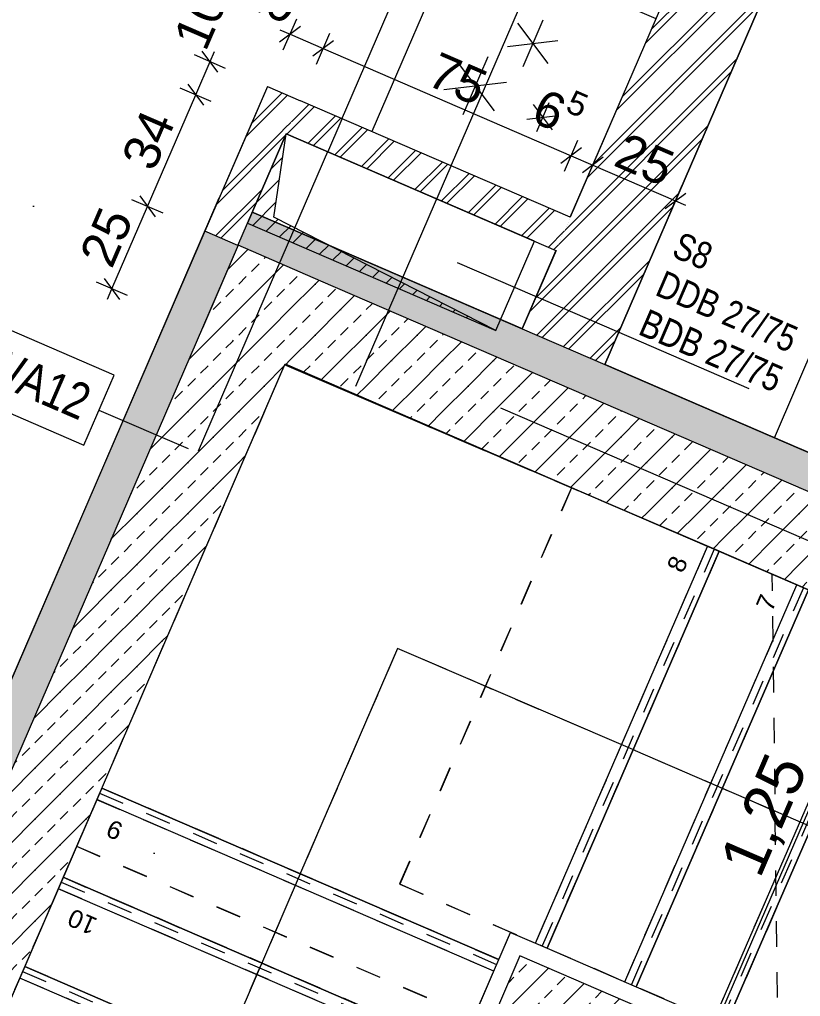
# Model space of a CAD drawing. Header units: millimetres. Extents: x 12535370 to 12575737, y 356204400 to 356234587.
# Drawn here: x 12547246 to 12549413, y 356220369 to 356223080 of the extents above; entities that cross this region are included whole.
import ezdxf
from ezdxf.enums import TextEntityAlignment as Align

# ---------------------------------------------------------------- set-up
doc = ezdxf.new("R2010")
doc.units = ezdxf.units.MM
doc.header["$MEASUREMENT"] = 0
doc.set_wipeout_variables(frame=1)
for name, pattern in [('Dashed', [211.666667, 105.833333, -105.833333]), ('Dashed Small', [141.111111, 70.555556, -70.555556]), ('Dot & Dashed', [6702.78, 3527.78, -1763.89, 0, -1411.11]), ('Wipeout_Contour', [1000, 0, -1000])]:
    doc.linetypes.add(name, pattern=pattern)
for name, color, linetype in [('New_015 Innenwände', 7, 'Continuous'), ('New_055 Treppen _ Lift', 7, 'Continuous'), ('New_065 Möbel Einrichtung', 7, 'Continuous'), ('New_080 Raumdefinitionen', 7, 'Continuous'), ('New_255 Plangrafiken', 7, 'Continuous'), ('New_290 Raster _ Achsen', 7, 'Continuous'), ('New_Archicad Door Markers', 7, 'Continuous'), ('New_Archicad Doors', 7, 'Continuous'), ('New_GRUNDSTÜCKSGRENZE', 7, 'Continuous')]:
    doc.layers.add(name, color=color, linetype=linetype)
for name, color, linetype, lineweight in [('New_015 Innenwände_Pen_No__1', 7, 'Continuous', 13), ('New_055 Treppen _ Lift_Pen_No__1', 7, 'Continuous', 13), ('New_055 Treppen _ Lift_Pen_No__91', 255, 'Continuous', 13), ('New_060 Möbel Einbau_Pen_No__1', 7, 'Continuous', 13), ('New_065 Möbel Einrichtung_Pen_No__1', 7, 'Continuous', 13), ('New_160 Beschriftungen Ausführung_Pen_No__1', 7, 'Continuous', 13), ('New_255 Plangrafiken_Pen_No__1', 7, 'Continuous', 13), ('New_255 Plangrafiken_Pen_No__21', 1, 'Continuous', 13), ('New_255 Plangrafiken_Pen_No__39', 8, 'Continuous', 13), ('New_290 Raster _ Achsen_Pen_No__108', 7, 'Continuous', 13), ('New_Archicad Door Markers_Pen_No__1', 7, 'Continuous', 13), ('New_Archicad Doors_Pen_No__1', 7, 'Continuous', 13), ('New_GRUNDSTÜCKSGRENZE_Pen_No__1', 7, 'Continuous', 13)]:
    doc.layers.add(name, color=color, linetype=linetype, lineweight=lineweight)
doc.styles.add('GENERATED_STYLE_1', font='arial.ttf')
doc.styles.add('GENERATED_STYLE_2', font='arial.ttf', dxfattribs={"width": 0.8})
doc.dimstyles.new('GENERATED_STYLE__1', dxfattribs={"dimtxt": 125, "dimasz": 47.5, "dimexe": 0.18, "dimexo": 2, "dimgap": 0, "dimtad": 1, "dimlfac": 0.001, "dimzin": 0, "dimdsep": 46, "dimtxsty": 'GENERATED_STYLE_1', "dimblk": 'ARROWHEAD_2', "dimblk1": 'ARROWHEAD_2', "dimblk2": 'ARROWHEAD_2', "dimcen": 0.09, "dimclrd": 7, "dimclre": 7, "dimclrt": 7, "dimadec": 0, "dimazin": 0, "dimtfac": 1, "dimtdec": 4, "dimtmove": 0, "dimatfit": 3, "dimfxl": 1, "dimtolj": 1, "dimtzin": 0, "dimarcsym": 0})
doc.dimstyles.new('GENERATED_STYLE__2', dxfattribs={"dimtxt": 100, "dimasz": 47.5, "dimexe": 0.18, "dimexo": 2, "dimgap": 0, "dimtad": 1, "dimlfac": 0.001, "dimzin": 0, "dimdsep": 46, "dimtxsty": 'GENERATED_STYLE_1', "dimblk": 'ARROWHEAD_2', "dimblk1": 'ARROWHEAD_2', "dimblk2": 'ARROWHEAD_2', "dimcen": 0.09, "dimclrd": 7, "dimclre": 7, "dimclrt": 7, "dimadec": 0, "dimazin": 0, "dimtfac": 1, "dimtdec": 4, "dimtmove": 0, "dimatfit": 3, "dimfxl": 1, "dimtolj": 1, "dimtzin": 0, "dimarcsym": 0})
pattern_1 = [(246.636458, (12240439.157, 356160438.356), (-47.701051, 20.606061), [30, -60]), (246.636458, (12240445.16, 356160386.74), (-47.701051, 20.606061), [30, -60]), (306.636458, (12240427.26, 356160410.815), (41.695898, 31.007291), [30, -60]), (306.636458, (12240474.96, 356160390.21), (41.695898, 31.007291), [30, -60]), (6.636458, (12240439.157, 356160438.356), (-6.005153, 51.613352), [30, -60]), (6.636458, (12240486.86, 356160417.75), (-6.005153, 51.613352), [30, -60])]
pattern_2 = [(45, (12240439.16, 356160438.36), (-70.710678, 70.710678), [30, -20]), (45, (12240403.8, 356160473.71), (-70.710678, 70.710678), [100, 0])]
pattern_3 = [(45, (12240439.16, 356160438.356), (-53.033009, 53.033009), []), (45, (12240428.55, 356160448.96), (-53.033009, 53.033009), [])]

# ---------------------------------------------------------------- blocks, each defined once
blk = doc.blocks.new('Stair_1', base_point=(12240439.2, 356160438.4))
at = {"layer": 'New_055 Treppen _ Lift_Pen_No__1', "color": 7, "linetype": 'Continuous', "lineweight": 13}
for p, q in [((12547981.4, 356222121.9), (12547475, 356220949.7)), ((12547981.4, 356222121.9), (12547475, 356220949.7)), ((12548777.8, 356221780.1), (12547981.4, 356222121.9)), ((12549185.2, 356221605.2), (12547981.4, 356222121.9)), ((12549155.2, 356221618.1), (12548777.8, 356221780.1)), ((12548677.6, 356220517.3), (12549155.2, 356221618.1)), ((12548677.6, 356220517.3), (12549155.2, 356221618.1)), ((12548677.6, 356220517.3), (12549155.2, 356221618.1)), ((12549187.4, 356221604.3), (12548709.7, 356220503.5)), ((12548709.7, 356220503.5), (12549187.4, 356221604.3)), ((12549185.2, 356221605.2), (12549155.2, 356221618.1)), ((12549187.4, 356221604.3), (12549185.2, 356221605.2)), ((12549187.4, 356221604.3), (12549185.2, 356221605.2)), ((12550873.1, 356220872.8), (12549187.4, 356221604.3)), ((12549434.8, 356221497), (12549187.4, 356221604.3)), ((12548925, 356220410), (12549402.7, 356221510.9)), ((12549434.8, 356221497), (12548957.1, 356220396.1)), ((12548957.1, 356220396.1), (12549434.8, 356221497)), ((12549172.4, 356220302.7), (12549650, 356221403.5)), ((12549682.1, 356221389.6), (12549204.5, 356220288.8)), ((12549204.5, 356220288.8), (12549682.1, 356221389.6)), ((12548294.8, 356221334.5), (12548025.8, 356220711.8)), ((12548947.5, 356221054.3), (12548294.8, 356221334.5)), ((12548948.6, 356221053.9), (12548947.5, 356221054.3)), ((12550432.8, 356220409.9), (12548948.6, 356221053.9)), ((12547475, 356220949.7), (12547474.1, 356220947.5)), ((12547475, 356220949.7), (12547474.1, 356220947.5)), ((12547474.1, 356220947.5), (12546725.5, 356219214.7)), ((12547474.1, 356220947.5), (12547367.1, 356220699.9)), ((12547474.1, 356220947.5), (12548575.7, 356220471.6)), ((12548575.7, 356220471.6), (12547474.1, 356220947.5)), ((12548561.8, 356220439.5), (12547460.2, 356220915.4)), ((12548561.8, 356220439.5), (12547460.2, 356220915.4)), ((12548561.8, 356220439.5), (12547460.2, 356220915.4)), ((12548024.9, 356220709.6), (12547276.3, 356218976.7)), ((12548025.8, 356220711.8), (12548024.9, 356220709.6)), ((12547367.1, 356220699.9), (12547260.2, 356220452.4)), ((12547367.1, 356220699.9), (12548468.7, 356220224.1)), ((12548468.7, 356220224.1), (12547367.1, 356220699.9)), ((12548454.9, 356220192), (12547353.2, 356220667.8)), ((12548576.6, 356220473.8), (12548608.2, 356220547)), ((12548576.6, 356220473.8), (12548608.2, 356220547)), ((12548608.2, 356220547), (12548709.7, 356220503.5)), ((12548608.2, 356220547), (12548709.7, 356220503.5)), ((12548709.7, 356220503.5), (12550395.5, 356219772)), ((12548709.7, 356220503.5), (12548957.1, 356220396.1)), ((12547827.1, 356218738.8), (12548575.7, 356220471.6)), ((12548468.7, 356220224.1), (12548575.7, 356220471.6)), ((12548575.7, 356220471.6), (12548576.6, 356220473.8)), ((12548575.7, 356220471.6), (12548576.6, 356220473.8)), ((12547260.2, 356220452.4), (12547153.3, 356220204.8)), ((12547260.2, 356220452.4), (12548361.8, 356219976.5)), ((12548361.8, 356219976.5), (12547260.2, 356220452.4)), ((12548347.9, 356219944.4), (12547246.3, 356220420.3)), ((12548957.1, 356220396.1), (12549204.5, 356220288.8))]:
    blk.add_line(p, q, dxfattribs=at)
at = {"layer": 'New_055 Treppen _ Lift_Pen_No__1', "color": 7, "linetype": 'Dashed Small', "lineweight": 13}
for p, q in [((12548777.8, 356221780.1), (12548300.9, 356220680.9)), ((12549173.6, 356221610.2), (12548696, 356220509.4)), ((12549421, 356221502.9), (12548943.3, 356220402.1)), ((12549668.4, 356221395.6), (12549190.7, 356220294.8)), ((12547468.1, 356220933.7), (12548569.7, 356220457.9)), ((12548505.9, 356220310), (12547404.2, 356220785.9)), ((12547361.2, 356220686.2), (12548462.8, 356220210.3)), ((12548300.9, 356220680.9), (12548709.7, 356220503.5)), ((12547254.2, 356220438.6), (12548355.9, 356219962.8))]:
    blk.add_line(p, q, dxfattribs=at)
at = {"layer": 'New_055 Treppen _ Lift_Pen_No__1', "color": 7, "lineweight": 13, "char_height": 50, "attachment_point": 4, "style": 'GENERATED_STYLE_1'}
for s, insert, rotation in [('\\A1;{\\pql;\\fArial|b0|i0|c0|p0;\\W1.000000;8}', (12549063.5, 356221551), 66.5439), ('\\A1;{\\pql;\\fArial|b0|i0|c0|p0;\\W1.000000;7}', (12549310.5, 356221443.9), 66.5439), ('\\A1;{\\pql;\\fArial|b0|i0|c0|p0;\\W1.000000;9}', (12547527.5, 356220823.7), 156.6372), ('\\A1;{\\pql;\\fArial|b0|i0|c0|p0;\\W1.000000;10}', (12547455.6, 356220561), 156.6372)]:
    blk.add_mtext(s, dxfattribs=dict(at, insert=insert, rotation=rotation))
blk = doc.blocks.new('Stair_2', base_point=(12240439.2, 356160438.4))
at = {"layer": 'New_055 Treppen _ Lift_Pen_No__1', "color": 7, "linetype": 'Dashed Small', "lineweight": 13}
for p, q in [((12547981.4, 356222121.9), (12547475, 356220949.7)), ((12547981.4, 356222121.9), (12547475, 356220949.7)), ((12548777.2, 356221780.4), (12547981.4, 356222121.9)), ((12549185.2, 356221605.2), (12547981.4, 356222121.9)), ((12548777.2, 356221780.4), (12548300.2, 356220681.2)), ((12549155.2, 356221618.1), (12548777.2, 356221780.4)), ((12548677.6, 356220517.3), (12549155.2, 356221618.1)), ((12548677.6, 356220517.3), (12549155.2, 356221618.1)), ((12548677.6, 356220517.3), (12549155.2, 356221618.1)), ((12549185.2, 356221605.2), (12549155.2, 356221618.1)), ((12549187.4, 356221604.3), (12549185.2, 356221605.2)), ((12549187.4, 356221604.3), (12549185.2, 356221605.2)), ((12549334.2, 356221540.6), (12549187.4, 356221604.3)), ((12549334.2, 356221540.6), (12549187.4, 356221604.3)), ((12549351.3, 356220225.1), (12549334.2, 356221540.6)), ((12548925, 356220410), (12549336.6, 356221358.5)), ((12548294.8, 356221334.5), (12548025.8, 356220711.8)), ((12548947.5, 356221054.3), (12548294.8, 356221334.5)), ((12548948.6, 356221053.9), (12548947.5, 356221054.3)), ((12549342.7, 356220882.8), (12548948.6, 356221053.9)), ((12547475, 356220949.7), (12547474.1, 356220947.5)), ((12547475, 356220949.7), (12547474.1, 356220947.5)), ((12547474.1, 356220947.5), (12546725.5, 356219214.7)), ((12547474.1, 356220947.5), (12547367.1, 356220699.9)), ((12548561.8, 356220439.5), (12547460.2, 356220915.4)), ((12548561.8, 356220439.5), (12547460.2, 356220915.4)), ((12548561.8, 356220439.5), (12547460.2, 356220915.4)), ((12548505.6, 356220309.4), (12547404, 356220785.2)), ((12548024.9, 356220709.6), (12547276.3, 356218976.7)), ((12548025.8, 356220711.8), (12548024.9, 356220709.6)), ((12547367.1, 356220699.9), (12547260.2, 356220452.4)), ((12548300.2, 356220681.2), (12548709.7, 356220503.5)), ((12549172.4, 356220302.7), (12549345.1, 356220700.8)), ((12548454.9, 356220192), (12547353.2, 356220667.8)), ((12548576.6, 356220473.8), (12548608.2, 356220547)), ((12548576.6, 356220473.8), (12548608.2, 356220547)), ((12548608.2, 356220547), (12548709.7, 356220503.5)), ((12548608.2, 356220547), (12548709.7, 356220503.5)), ((12548709.7, 356220503.5), (12549351.3, 356220225.1)), ((12548709.7, 356220503.5), (12548957.1, 356220396.1)), ((12547827.1, 356218738.8), (12548575.7, 356220471.6)), ((12548468.7, 356220224.1), (12548575.7, 356220471.6)), ((12548575.7, 356220471.6), (12548576.6, 356220473.8)), ((12548575.7, 356220471.6), (12548576.6, 356220473.8)), ((12547260.2, 356220452.4), (12547153.3, 356220204.8)), ((12548347.9, 356219944.4), (12547246.3, 356220420.3)), ((12548957.1, 356220396.1), (12549204.5, 356220288.8))]:
    blk.add_line(p, q, dxfattribs=at)
at = {"layer": 'New_055 Treppen _ Lift_Pen_No__91', "color": 255, "linetype": 'Dashed Small', "lineweight": 13}
for p, q in [((12549187.4, 356221604.3), (12548709.7, 356220503.5)), ((12548709.7, 356220503.5), (12549187.4, 356221604.3)), ((12549337.7, 356221273.2), (12548957.1, 356220396.1)), ((12548957.1, 356220396.1), (12549337.7, 356221273.2)), ((12547474.1, 356220947.5), (12548575.7, 356220471.6)), ((12548575.7, 356220471.6), (12547474.1, 356220947.5)), ((12547367.1, 356220699.9), (12548468.7, 356220224.1)), ((12548468.7, 356220224.1), (12547367.1, 356220699.9)), ((12549346.2, 356220615.4), (12549204.5, 356220288.8)), ((12549204.5, 356220288.8), (12549346.2, 356220615.4)), ((12547260.2, 356220452.4), (12548361.8, 356219976.5)), ((12548361.8, 356219976.5), (12547260.2, 356220452.4))]:
    blk.add_line(p, q, dxfattribs=at)
blk = doc.blocks.new('Wall_7', base_point=(12552434.9, 356220201.4))
at = {"layer": 'New_015 Innenwände', "linetype": 'Continuous', "lineweight": 0, "true_color": 0x000000}
h = blk.add_hatch(dxfattribs=at)
h.set_pattern_fill('DÄMMSTOFF__POLYSTYROL_EPS', color=18, style=0, pattern_type=2)
h.set_pattern_definition(pattern_1)
h.paths.add_polyline_path([(12547760.4, 356222493), (12547852.2, 356222453.4), (12547800.1, 356222584.8)])
h = blk.add_hatch(dxfattribs=at)
h.set_pattern_fill('DÄMMSTOFF__POLYSTYROL_EPS', color=18, style=0, pattern_type=2)
h.set_pattern_definition(pattern_1)
h.paths.add_polyline_path([(12547891.9, 356222545.2), (12547800.1, 356222584.8), (12547852.2, 356222453.4)])
h = blk.add_hatch(dxfattribs=at)
h.set_pattern_fill('DÄMMSTOFF__POLYSTYROL_EPS', color=18, style=0, pattern_type=2)
h.set_pattern_definition(pattern_1)
h.paths.add_polyline_path([(12547852.2, 356222453.4), (12552763.6, 356220331.8), (12552803.2, 356220423.6), (12547891.9, 356222545.2)])
h = blk.add_hatch(dxfattribs=at)
h.set_pattern_fill('BETON_BEWEHRT_SN46', color=18, style=0, pattern_type=2)
h.set_pattern_definition(pattern_2)
h.paths.add_polyline_path([(12547852.2, 356222453.4), (12547753.1, 356222223.9), (12547982.6, 356222124.7)])
h = blk.add_hatch(dxfattribs=at)
h.set_pattern_fill('BETON_BEWEHRT_SN46', color=18, style=0, pattern_type=2)
h.set_pattern_definition(pattern_2)
h.paths.add_polyline_path([(12548081.7, 356222354.2), (12547852.2, 356222453.4), (12547982.6, 356222124.7)])
h = blk.add_hatch(dxfattribs=at)
h.set_pattern_fill('BETON_BEWEHRT_SN46', color=18, style=0, pattern_type=2)
h.set_pattern_definition(pattern_2)
h.paths.add_polyline_path([(12547982.6, 356222124.7), (12552434.9, 356220201.4), (12552534.1, 356220430.9), (12548081.7, 356222354.2)])
at = {"layer": 'New_015 Innenwände_Pen_No__1', "color": 7, "linetype": 'Continuous', "lineweight": 13}
for p, q in [((12547852.2, 356222453.4), (12547753.1, 356222223.9)), ((12548081.7, 356222354.2), (12547852.2, 356222453.4)), ((12552534.1, 356220430.9), (12548081.7, 356222354.2))]:
    blk.add_line(p, q, dxfattribs=at)
at = {"layer": 'New_015 Innenwände_Pen_No__1', "color": 7, "linetype": 'Continuous', "lineweight": 13, "flags": 128}
for points in [[(12547800.1, 356222584.8), (12547760.4, 356222493)], [(12552895, 356220383.9), (12547800.1, 356222584.8)], [(12547982.6, 356222124.7), (12552434.9, 356220201.4)]]:
    blk.add_lwpolyline(points, dxfattribs=at)
blk = doc.blocks.new('Wall_8', base_point=(12547982.6, 356222124.7))
at = {"layer": 'New_015 Innenwände', "linetype": 'Continuous', "lineweight": 0, "true_color": 0x000000}
h = blk.add_hatch(dxfattribs=at)
h.set_pattern_fill('DÄMMSTOFF__POLYSTYROL_EPS', color=18, style=0, pattern_type=2)
h.set_pattern_definition([(336.63678, (12240439.157, 356160438.356), (20.605793, 47.701166), [30, -60]), (336.63678, (12240490.77, 356160444.36), (20.605793, 47.701166), [30, -60]), (36.63678, (12240466.697, 356160426.46), (-31.007525, 41.695724), [30, -60]), (36.63678, (12240487.303, 356160474.16), (-31.007525, 41.695724), [30, -60]), (96.63678, (12240439.157, 356160438.356), (51.613319, 6.005443), [30, -60]), (96.63678, (12240459.76, 356160486.057), (51.613319, 6.005443), [30, -60])])
h.paths.add_polyline_path([(12547760.4, 356222493), (12545797.5, 356217948.9), (12545889.3, 356217909.2), (12547852.2, 356222453.4)])
h = blk.add_hatch(dxfattribs=at)
h.set_pattern_fill('BETON_BEWEHRT_SN46', color=18, style=0, pattern_type=2)
h.set_pattern_definition(pattern_2)
h.paths.add_polyline_path([(12546217.9, 356218039.6), (12547982.6, 356222124.7), (12547753.1, 356222223.9), (12545988.4, 356218138.7)])
at = {"layer": 'New_015 Innenwände_Pen_No__1', "color": 7, "linetype": 'Continuous', "lineweight": 13}
for p, q in [((12547852.2, 356222453.4), (12547753.1, 356222223.9)), ((12547753.1, 356222223.9), (12545988.4, 356218138.7))]:
    blk.add_line(p, q, dxfattribs=at)
at = {"layer": 'New_015 Innenwände_Pen_No__1', "color": 7, "linetype": 'Continuous', "lineweight": 13, "flags": 128}
for points in [[(12547760.4, 356222493), (12545757.8, 356217857.1)], [(12546217.9, 356218039.6), (12547982.6, 356222124.7)]]:
    blk.add_lwpolyline(points, dxfattribs=at)
blk = doc.blocks.new('T Marker 10[14]', base_point=(12551125.8, 356219241.9))
at = {"layer": 'New_Archicad Door Markers_Pen_No__1', "color": 7, "linetype": 'Continuous', "lineweight": 13}
blk.add_line((12551462.9, 356220022.2), (12551125.8, 356219241.9), dxfattribs=at)
at = {"layer": 'New_Archicad Door Markers_Pen_No__1', "color": 7, "lineweight": 13, "style": 'GENERATED_STYLE_1'}
for tag, p in [('AC_WIDO_A_SIZE', (12551269, 356219645.6)), ('AC_WIDO_B_SIZE', (12551407.2, 356219443.5))]:
    blk.add_attdef(tag, text='', height=100, rotation=66.6365, dxfattribs=at).set_placement(p, align=Align.BOTTOM_LEFT)
blk = doc.blocks.new('Zargentür_1_Fl 10[3]', base_point=(12240439.2, 356160438.4))
at = {"layer": 'New_Archicad Doors_Pen_No__1', "color": 7, "linetype": 'Continuous', "lineweight": 13}
for p, q in [((12551624.7, 356219211.6), (12551997.4, 356220074.5)), ((12550695.5, 356219607.5), (12550689.6, 356219593.7)), ((12550689.6, 356219593.7), (12550735.5, 356219573.9)), ((12550759.8, 356219579.7), (12550695.5, 356219607.5)), ((12550735.5, 356219573.9), (12550676, 356219436.2)), ((12550761.8, 356219584.3), (12550745.9, 356219547.6)), ((12550745.9, 356219547.6), (12550759.8, 356219579.7)), ((12551624.7, 356219211.6), (12550761.8, 356219584.3)), ((12550712.7, 356219420.3), (12550764.3, 356219539.7)), ((12550764.3, 356219539.7), (12550745.9, 356219547.6)), ((12550745.9, 356219547.6), (12551608.8, 356219174.8)), ((12550630.1, 356219456), (12550624.1, 356219442.3)), ((12550624.1, 356219442.3), (12550688.4, 356219414.5)), ((12550676, 356219436.2), (12550630.1, 356219456)), ((12550688.4, 356219414.5), (12550694.3, 356219428.3)), ((12550694.3, 356219428.3), (12550712.7, 356219420.3)), ((12551608.8, 356219174.8), (12551624.7, 356219211.6)), ((12551622.7, 356219207), (12551608.8, 356219174.8)), ((12551687, 356219179.2), (12551622.7, 356219207)), ((12551590.5, 356219182.8), (12551538.9, 356219063.4)), ((12551575.6, 356219047.6), (12551635.1, 356219185.3)), ((12551608.8, 356219174.8), (12551590.5, 356219182.8)), ((12551635.1, 356219185.3), (12551681, 356219165.4)), ((12551681, 356219165.4), (12551687, 356219179.2)), ((12551538.9, 356219063.4), (12551557.3, 356219055.5)), ((12551557.3, 356219055.5), (12551551.3, 356219041.7)), ((12551551.3, 356219041.7), (12551615.6, 356219014)), ((12551621.5, 356219027.7), (12551575.6, 356219047.6)), ((12551615.6, 356219014), (12551621.5, 356219027.7))]:
    blk.add_line(p, q, dxfattribs=at)
at = {"layer": 'New_Archicad Doors_Pen_No__1', "color": 7, "linetype": 'Dashed', "lineweight": 13}
blk.add_line((12550676, 356219436.2), (12551575.6, 356219047.6), dxfattribs=at)
at = {"layer": 'New_Archicad Doors_Pen_No__1', "color": 7, "linetype": 'Continuous', "lineweight": 13}
blk.add_arc((12551624.7, 356219211.6), 940, 66.6365, 156.6365, dxfattribs=at)
at = {"layer": 'New_Archicad Door Markers', "color": 7, "lineweight": 13}
blk.add_blockref('T Marker 10[14]', (12551125.8, 356219241.9), dxfattribs=at).add_auto_attribs({'AC_WIDO_A_SIZE': '90', 'AC_WIDO_B_SIZE': '2,20'})
blk = doc.blocks.new('Wall_14', base_point=(12551879.7, 356218916.2))
at = {"layer": 'New_015 Innenwände', "linetype": 'Continuous', "lineweight": 0, "true_color": 0x000000}
h = blk.add_hatch(dxfattribs=at)
h.set_pattern_fill('BETON_BEWEHRT_SN46', color=18, style=0, pattern_type=2)
h.set_pattern_definition(pattern_2)
h.paths.add_polyline_path([(12548574.9, 356220343.8), (12548712.6, 356220284.3), (12548634.4, 356220481.5)])
h = blk.add_hatch(dxfattribs=at)
h.set_pattern_fill('BETON_BEWEHRT_SN46', color=18, style=0, pattern_type=2)
h.set_pattern_definition(pattern_2)
h.paths.add_polyline_path([(12548634.4, 356220481.5), (12548712.6, 356220284.3), (12548772.1, 356220422)])
h = blk.add_hatch(dxfattribs=at)
h.set_pattern_fill('BETON_BEWEHRT_SN46', color=18, style=0, pattern_type=2)
h.set_pattern_definition(pattern_2)
h.paths.add_polyline_path([(12548712.6, 356220284.3), (12550676, 356219436.2), (12550735.5, 356219573.9), (12548772.1, 356220422)])
h = blk.add_hatch(dxfattribs=at)
h.set_pattern_fill('BETON_BEWEHRT_SN46', color=18, style=0, pattern_type=2)
h.set_pattern_definition(pattern_2)
h.paths.add_polyline_path([(12551575.6, 356219047.6), (12551879.7, 356218916.2), (12551939.2, 356219053.9), (12551635.1, 356219185.3)])
at = {"layer": 'New_015 Innenwände_Pen_No__1', "color": 7, "linetype": 'Continuous', "lineweight": 13}
for p, q in [((12550676, 356219436.2), (12550735.5, 356219573.9)), ((12551635.1, 356219185.3), (12551575.6, 356219047.6))]:
    blk.add_line(p, q, dxfattribs=at)
at = {"layer": 'New_015 Innenwände_Pen_No__1', "color": 7, "linetype": 'Continuous', "lineweight": 13, "flags": 128}
for points in [[(12548634.4, 356220481.5), (12548574.9, 356220343.8)], [(12550735.5, 356219573.9), (12548634.4, 356220481.5)], [(12548712.6, 356220284.3), (12550676, 356219436.2)], [(12551939.2, 356219053.9), (12551635.1, 356219185.3)], [(12551575.6, 356219047.6), (12551879.7, 356218916.2)]]:
    blk.add_lwpolyline(points, dxfattribs=at)
at = {"layer": 'New_Archicad Doors', "color": 7, "linetype": 'Continuous', "lineweight": 13}
blk.add_blockref('Zargentür_1_Fl 10[3]', (12240439.2, 356160438.4), dxfattribs=at)
blk = doc.blocks.new('Wall_20', base_point=(12550090.6, 356225579))
at = {"color": 254, "linetype": 'Wipeout_Contour', "lineweight": 0, "ltscale": 1425778600.242645}
blk.add_wipeout([(12549932, 356225211.7), (12548640.4, 356222221.8), (12548869.9, 356222122.7), (12550161.5, 356225112.6)], dxfattribs=at).dxf.layer = 'New_015 Innenwände'
at = {"layer": 'New_015 Innenwände', "linetype": 'Continuous', "lineweight": 0, "true_color": 0x000000}
h = blk.add_hatch(dxfattribs=at)
h.set_pattern_fill('INSULATION', color=18, style=0, pattern_type=2)
h.set_pattern_definition(pattern_3)
h.paths.add_polyline_path([(12549932, 356225211.7), (12548640.4, 356222221.8), (12548869.9, 356222122.7), (12550161.5, 356225112.6)])
at = {"layer": 'New_015 Innenwände_Pen_No__1', "color": 7, "linetype": 'Continuous', "lineweight": 13, "flags": 128}
for points in [[(12549932, 356225211.7), (12548774, 356222531.2)], [(12548869.9, 356222122.7), (12550161.5, 356225112.6)], [(12548734.4, 356222439.4), (12548640.4, 356222221.8)], [(12548640.4, 356222221.8), (12548869.9, 356222122.7)]]:
    blk.add_lwpolyline(points, dxfattribs=at)
blk = doc.blocks.new('Wall_46', base_point=(12547852, 356222452.7))
at = {"color": 254, "linetype": 'Wipeout_Contour', "lineweight": 0, "ltscale": 1069331311.692486}
blk.add_wipeout([(12547933.7, 356222894.2), (12547985.9, 356222762.7), (12548025.5, 356222854.5)], dxfattribs=at).dxf.layer = 'New_015 Innenwände'
at = {"layer": 'New_015 Innenwände', "linetype": 'Continuous', "lineweight": 0, "true_color": 0x000000}
h = blk.add_hatch(dxfattribs=at)
h.set_pattern_fill('INSULATION', color=18, style=0, pattern_type=2)
h.set_pattern_definition(pattern_3)
h.paths.add_polyline_path([(12547933.7, 356222894.2), (12547985.9, 356222762.7), (12548025.5, 356222854.5)])
at = {"color": 254, "linetype": 'Wipeout_Contour', "lineweight": 0, "ltscale": 1425774228.924002}
blk.add_wipeout([(12547894.1, 356222802.4), (12547760.2, 356222492.4), (12547852, 356222452.7), (12547985.9, 356222762.7)], dxfattribs=at).dxf.layer = 'New_015 Innenwände'
at = {"layer": 'New_015 Innenwände', "linetype": 'Continuous', "lineweight": 0, "true_color": 0x000000}
h = blk.add_hatch(dxfattribs=at)
h.set_pattern_fill('INSULATION', color=18, style=0, pattern_type=2)
h.set_pattern_definition(pattern_3)
h.paths.add_polyline_path([(12547894.1, 356222802.4), (12547760.2, 356222492.4), (12547852, 356222452.7), (12547985.9, 356222762.7)])
at = {"layer": 'New_015 Innenwände_Pen_No__1', "color": 7, "linetype": 'Continuous', "lineweight": 13, "flags": 128}
blk.add_lwpolyline([(12547852, 356222452.7), (12547760.2, 356222492.4)], dxfattribs=at)
at = {"color": 254, "linetype": 'Wipeout_Contour', "lineweight": 0, "ltscale": 1069331254.561135}
blk.add_wipeout([(12547894.1, 356222802.4), (12547985.9, 356222762.7), (12547933.7, 356222894.2)], dxfattribs=at).dxf.layer = 'New_015 Innenwände'
at = {"layer": 'New_015 Innenwände', "linetype": 'Continuous', "lineweight": 0, "true_color": 0x000000}
h = blk.add_hatch(dxfattribs=at)
h.set_pattern_fill('INSULATION', color=18, style=0, pattern_type=2)
h.set_pattern_definition(pattern_3)
h.paths.add_polyline_path([(12547894.1, 356222802.4), (12547985.9, 356222762.7), (12547933.7, 356222894.2)])
at = {"layer": 'New_015 Innenwände_Pen_No__1', "color": 7, "linetype": 'Continuous', "lineweight": 13, "flags": 128}
for points in [[(12547933.7, 356222894.2), (12547760.2, 356222492.4)], [(12547933.7, 356222894.2), (12548025.5, 356222854.5)], [(12547852, 356222452.7), (12547985.9, 356222762.7)]]:
    blk.add_lwpolyline(points, dxfattribs=at)
blk = doc.blocks.new('Wall_47', base_point=(12547985.9, 356222762.7))
at = {"color": 254, "linetype": 'Wipeout_Contour', "lineweight": 0, "ltscale": 1425774377.805974}
blk.add_wipeout([(12547985.9, 356222762.7), (12548734.4, 356222439.4), (12548774, 356222531.2), (12548025.5, 356222854.5)], dxfattribs=at).dxf.layer = 'New_015 Innenwände'
at = {"layer": 'New_015 Innenwände', "linetype": 'Continuous', "lineweight": 0, "true_color": 0x000000}
h = blk.add_hatch(dxfattribs=at)
h.set_pattern_fill('INSULATION', color=18, style=0, pattern_type=2)
h.set_pattern_definition(pattern_3)
h.paths.add_polyline_path([(12547985.9, 356222762.7), (12548734.4, 356222439.4), (12548774, 356222531.2), (12548025.5, 356222854.5)])
at = {"layer": 'New_015 Innenwände_Pen_No__1', "color": 7, "linetype": 'Continuous', "lineweight": 13, "flags": 128}
for points in [[(12548774, 356222531.2), (12548025.5, 356222854.5)], [(12547985.9, 356222762.7), (12548734.4, 356222439.4)]]:
    blk.add_lwpolyline(points, dxfattribs=at)
blk = doc.blocks.new('Standard grid marker[25]', base_point=(12541508.9, 356225057.5))
at = {"layer": 'New_290 Raster _ Achsen_Pen_No__108', "color": 7, "linetype": 'Dot & Dashed', "lineweight": 13}
blk.add_line((12542426.9, 356224660.9), (12563430.3, 356215587.8), dxfattribs=at)
at = {"layer": 'New_290 Raster _ Achsen_Pen_No__108', "color": 7, "lineweight": 13, "style": 'GENERATED_STYLE_1'}
for tag, p in [('AC_MarkerText_1_0', (12541391.5, 356225192.9)), ('AC_MarkerText_1_1', (12564552.3, 356215187.8))]:
    blk.add_attdef(tag, text='', height=150, rotation=336.6365, dxfattribs=at).set_placement(p, align=Align.TOP_CENTER)
blk = doc.blocks.new('Standard grid marker[27]', base_point=(12552195.2, 356232191.6))
at = {"layer": 'New_290 Raster _ Achsen_Pen_No__108', "color": 7, "linetype": 'Dot & Dashed', "lineweight": 13}
blk.add_line((12551798.6, 356231273.6), (12543740.5, 356212619.7), dxfattribs=at)
at = {"layer": 'New_290 Raster _ Achsen_Pen_No__108', "color": 7, "lineweight": 13, "style": 'GENERATED_STYLE_1'}
for tag, p in [('AC_MarkerText_1_0', (12552307.9, 356232418.3)), ('AC_MarkerText_1_1', (12543317.8, 356211607.1))]:
    blk.add_attdef(tag, text='', height=150, rotation=336.6365, dxfattribs=at).set_placement(p, align=Align.TOP_CENTER)
blk = doc.blocks.new('Bett Gruppe 25[41]', base_point=(12550717.4, 356221324.6))
at = {"layer": 'New_065 Möbel Einrichtung_Pen_No__1', "color": 7, "linetype": 'Continuous', "lineweight": 13}
for p, q in [((12549340.4, 356221919.5), (12549459.3, 356222194.9)), ((12549799.4, 356221721.2), (12549340.4, 356221919.5))]:
    blk.add_line(p, q, dxfattribs=at)
blk = doc.blocks.new('Polyline_3', base_point=(12542745.3, 356210052.2))
at = {"layer": 'New_255 Plangrafiken_Pen_No__1', "color": 7, "linetype": 'Dot & Dashed', "lineweight": 13, "flags": 128}
blk.add_lwpolyline([(12542745.3, 356210052.2), (12542952.2, 356209962.8), (12551193.8, 356229041.2), (12551185.6, 356229044.7)], dxfattribs=at)
blk = doc.blocks.new('*D195', base_point=(12240439.2, 356160438.4))
at = {"layer": 'New_GRUNDSTÜCKSGRENZE_Pen_No__1', "color": 7, "linetype": 'Continuous', "lineweight": 13, "transparency": 16777216}
for p, q in [((12549701.1, 356221382.4), (12549615, 356221419.6)), ((12549636.5, 356221429.9), (12549679.6, 356221372)), ((12549162.4, 356220253.5), (12549658.1, 356221401)), ((12549205.4, 356220234.9), (12549119.3, 356220272.1)), ((12549140.8, 356220282.4), (12549183.9, 356220224.5)), ((12549102.9, 356220115.8), (12549162.4, 356220253.5))]:
    blk.add_line(p, q, dxfattribs=at)
at = {"layer": 'New_GRUNDSTÜCKSGRENZE_Pen_No__1', "color": 7, "lineweight": 13, "transparency": 16777216, "insert": (12549321.1, 356220684), "char_height": 125, "attachment_point": 7, "rotation": 66.6365, "style": 'GENERATED_STYLE_1'}
blk.add_mtext('\\A1;{\\pql;\\fArial|b0|i0|c0|p0;\\W1.000000;1,25}', dxfattribs=at)
blk = doc.blocks.new('ARROWHEAD_2')
at = {"color": 0, "linetype": 'Continuous', "lineweight": 0}
for p, q in [((-0.378, -0.655), (0.378, 0.655)), ((0, 0), (-1, 0))]:
    blk.add_line(p, q, dxfattribs=at)
blk = doc.blocks.new('*D196', base_point=(12240439.2, 356160438.4))
at = {"layer": 'New_GRUNDSTÜCKSGRENZE_Pen_No__1', "color": 7, "linetype": 'Continuous', "lineweight": 13, "transparency": 16777216}
for p, q in [((12549839.9, 356221703.7), (12549753.8, 356221740.9)), ((12549775.3, 356221751.2), (12549818.4, 356221693.3)), ((12549658.1, 356221401), (12549796.9, 356221722.3)), ((12549701.1, 356221382.4), (12549615, 356221419.6)), ((12549636.5, 356221429.9), (12549679.6, 356221372)), ((12549162.4, 356220253.5), (12549658.1, 356221401))]:
    blk.add_line(p, q, dxfattribs=at)
at = {"layer": 'New_GRUNDSTÜCKSGRENZE_Pen_No__1', "color": 7, "lineweight": 13, "transparency": 16777216, "insert": (12549666.7, 356221484), "char_height": 125, "attachment_point": 7, "rotation": 66.6365, "style": 'GENERATED_STYLE_1'}
blk.add_mtext('\\A1;{\\pql;\\fArial|b0|i0|c0|p0;\\W1.000000;35}', dxfattribs=at)
blk = doc.blocks.new('*D232', base_point=(12240439.2, 356160438.4))
at = {"layer": 'New_GRUNDSTÜCKSGRENZE_Pen_No__1', "color": 7, "linetype": 'Continuous', "lineweight": 13, "transparency": 16777216}
for p, q in [((12547977.7, 356222996), (12548014.9, 356223082)), ((12548025.3, 356223060.5), (12547967.4, 356223017.5)), ((12547968.3, 356223051.1), (12547996.3, 356223039)), ((12547996.3, 356223039), (12548088.1, 356222999.4)), ((12548117.1, 356223020.9), (12548059.2, 356222977.8))]:
    blk.add_line(p, q, dxfattribs=at)
at = {"layer": 'New_GRUNDSTÜCKSGRENZE_Pen_No__1', "color": 7, "lineweight": 13, "transparency": 16777216, "insert": (12547847.6, 356223125), "char_height": 100, "attachment_point": 7, "rotation": 336.6365, "style": 'GENERATED_STYLE_1'}
blk.add_mtext('\\A1;{\\pql;\\fArial|b0|i0|c0|p0;\\W1.000000;10}', dxfattribs=at)
blk = doc.blocks.new('*D233', base_point=(12240439.2, 356160438.4))
at = {"layer": 'New_GRUNDSTÜCKSGRENZE_Pen_No__1', "color": 7, "linetype": 'Continuous', "lineweight": 13, "transparency": 16777216}
for p, q in [((12547996.3, 356223039), (12548088.1, 356222999.4)), ((12548069.5, 356222956.3), (12548106.7, 356223042.4)), ((12548117.1, 356223020.9), (12548059.2, 356222977.8)), ((12548088.1, 356222999.4), (12548776.6, 356222701.9)), ((12548805.6, 356222723.5), (12548747.7, 356222680.4))]:
    blk.add_line(p, q, dxfattribs=at)
at = {"layer": 'New_GRUNDSTÜCKSGRENZE_Pen_No__1', "color": 7, "lineweight": 13, "transparency": 16777216, "char_height": 100, "attachment_point": 7, "rotation": 336.6365, "style": 'GENERATED_STYLE_1'}
for s, insert in [('\\A1;{\\pql;\\fArial|b0|i0|c0|p0;\\W1.000000;75}', (12548370.3, 356222899.2)), ('\\A1;{\\pql;\\fArial|b0|i0|c0|p0;\\W1.000000;6\\fArial|b0|i0|c0|p0;\\W1.000000;\\A1{\\H.66x;\\S5^  ;}}', (12548649.3, 356222771.9))]:
    blk.add_mtext(s, dxfattribs=dict(at, insert=insert))
blk = doc.blocks.new('*D234', base_point=(12240439.2, 356160438.4))
at = {"layer": 'New_GRUNDSTÜCKSGRENZE_Pen_No__1', "color": 7, "linetype": 'Continuous', "lineweight": 13, "transparency": 16777216}
for p, q in [((12548088.1, 356222999.4), (12548776.6, 356222701.9)), ((12548758, 356222658.9), (12548795.2, 356222745)), ((12548805.6, 356222723.5), (12548747.7, 356222680.4)), ((12548818, 356222633), (12548855.2, 356222719.1)), ((12548776.6, 356222701.9), (12548836.6, 356222676)), ((12548865.5, 356222697.6), (12548807.6, 356222654.5))]:
    blk.add_line(p, q, dxfattribs=at)
blk = doc.blocks.new('*D235', base_point=(12240439.2, 356160438.4))
at = {"layer": 'New_GRUNDSTÜCKSGRENZE_Pen_No__1', "color": 7, "linetype": 'Continuous', "lineweight": 13, "transparency": 16777216}
for p, q in [((12548818, 356222633), (12548855.2, 356222719.1)), ((12548776.6, 356222701.9), (12548836.6, 356222676)), ((12548865.5, 356222697.6), (12548807.6, 356222654.5)), ((12548836.6, 356222676), (12549066.1, 356222576.9)), ((12549047.5, 356222533.8), (12549084.7, 356222619.9)), ((12549037.1, 356222555.3), (12549095, 356222598.4)), ((12549066.1, 356222576.9), (12549094.1, 356222564.8))]:
    blk.add_line(p, q, dxfattribs=at)
at = {"layer": 'New_GRUNDSTÜCKSGRENZE_Pen_No__1', "color": 7, "lineweight": 13, "transparency": 16777216, "insert": (12548889.3, 356222675.1), "char_height": 100, "attachment_point": 7, "rotation": 336.6365, "style": 'GENERATED_STYLE_1'}
blk.add_mtext('\\A1;{\\pql;\\fArial|b0|i0|c0|p0;\\W1.000000;25}', dxfattribs=at)
blk = doc.blocks.new('*D236', base_point=(12240439.2, 356160438.4))
at = {"layer": 'New_GRUNDSTÜCKSGRENZE_Pen_No__1', "color": 7, "linetype": 'Continuous', "lineweight": 13, "transparency": 16777216}
for p, q in [((12547643.9, 356222542.6), (12547557.8, 356222579.8)), ((12547579.3, 356222590.2), (12547622.4, 356222532.3)), ((12547502, 356222332.3), (12547600.9, 356222561.2)), ((12547480.5, 356222361.3), (12547523.5, 356222303.4)), ((12547545, 356222313.8), (12547459, 356222350.9)), ((12547489.9, 356222304.3), (12547502, 356222332.3))]:
    blk.add_line(p, q, dxfattribs=at)
at = {"layer": 'New_GRUNDSTÜCKSGRENZE_Pen_No__1', "color": 7, "lineweight": 13, "transparency": 16777216, "insert": (12547502.8, 356222384.7), "char_height": 100, "attachment_point": 7, "rotation": 66.6365, "style": 'GENERATED_STYLE_1'}
blk.add_mtext('\\A1;{\\pql;\\fArial|b0|i0|c0|p0;\\W1.000000;25}', dxfattribs=at)
blk = doc.blocks.new('*D237', base_point=(12240439.2, 356160438.4))
at = {"layer": 'New_GRUNDSTÜCKSGRENZE_Pen_No__1', "color": 7, "linetype": 'Continuous', "lineweight": 13, "transparency": 16777216}
for p, q in [((12547777.8, 356222852.6), (12547691.7, 356222889.8)), ((12547713.2, 356222900.1), (12547756.3, 356222842.2)), ((12547600.9, 356222561.2), (12547734.8, 356222871.2)), ((12547643.9, 356222542.6), (12547557.8, 356222579.8)), ((12547579.3, 356222590.2), (12547622.4, 356222532.3)), ((12547502, 356222332.3), (12547600.9, 356222561.2))]:
    blk.add_line(p, q, dxfattribs=at)
at = {"layer": 'New_GRUNDSTÜCKSGRENZE_Pen_No__1', "color": 7, "lineweight": 13, "transparency": 16777216, "insert": (12547619.2, 356222654.1), "char_height": 100, "attachment_point": 7, "rotation": 66.6365, "style": 'GENERATED_STYLE_1'}
blk.add_mtext('\\A1;{\\pql;\\fArial|b0|i0|c0|p0;\\W1.000000;34}', dxfattribs=at)
blk = doc.blocks.new('*D238', base_point=(12240439.2, 356160438.4))
at = {"layer": 'New_GRUNDSTÜCKSGRENZE_Pen_No__1', "color": 7, "linetype": 'Continuous', "lineweight": 13, "transparency": 16777216}
for p, q in [((12547796, 356222934), (12547752.9, 356222991.9)), ((12547774.4, 356222963), (12547786.5, 356222991)), ((12547817.5, 356222944.4), (12547731.4, 356222981.6)), ((12547734.8, 356222871.2), (12547774.4, 356222963)), ((12547777.8, 356222852.6), (12547691.7, 356222889.8)), ((12547713.2, 356222900.1), (12547756.3, 356222842.2)), ((12547600.9, 356222561.2), (12547734.8, 356222871.2))]:
    blk.add_line(p, q, dxfattribs=at)
at = {"layer": 'New_GRUNDSTÜCKSGRENZE_Pen_No__1', "color": 7, "lineweight": 13, "transparency": 16777216, "insert": (12547763.2, 356222987.5), "char_height": 100, "attachment_point": 7, "rotation": 66.6365, "style": 'GENERATED_STYLE_1'}
blk.add_mtext('\\A1;{\\pql;\\fArial|b0|i0|c0|p0;\\W1.000000;10}', dxfattribs=at)
blk = doc.blocks.new('*D266', base_point=(12240439.2, 356160438.4))
at = {"layer": 'New_GRUNDSTÜCKSGRENZE_Pen_No__1', "color": 7, "linetype": 'Continuous', "lineweight": 13, "transparency": 16777216}
for p, q in [((12546821.3, 356226991.3), (12546662.6, 356226624)), ((12546619.6, 356226642.6), (12546705.7, 356226605.5)), ((12546684.2, 356226595.1), (12546641.1, 356226653)), ((12546662.6, 356226624), (12545372.2, 356223636.8)), ((12545393.7, 356223607.8), (12545350.7, 356223665.8))]:
    blk.add_line(p, q, dxfattribs=at)
at = {"layer": 'New_GRUNDSTÜCKSGRENZE_Pen_No__1', "color": 7, "lineweight": 13, "transparency": 16777216, "char_height": 125, "attachment_point": 7, "rotation": 66.6365, "style": 'GENERATED_STYLE_1'}
for s, insert in [('\\A1;{\\pql;\\fArial|b0|i0|c0|p0;\\W1.000000;3,25\\fArial|b0|i0|c0|p0;\\W1.000000;\\A1{\\H.66x;\\S5^  ;}}', (12545943.3, 356224946.4)), ('\\A1;{\\pql;\\fArial|b0|i0|c0|p0;\\W1.000000;10}', (12545356.4, 356223663.3))]:
    blk.add_mtext(s, dxfattribs=dict(at, insert=insert))

msp = doc.modelspace()

# ---------------------------------------------------------------- linework, layer by layer
at = {"layer": 'New_060 Möbel Einbau_Pen_No__1', "color": 7, "linetype": 'Continuous', "lineweight": 13}
for p, q in [((12548627.917, 356223069.471), (12548712.061, 356222957.788)), ((12548698.002, 356223077.69), (12548642.497, 356222948.878)), ((12548600.165, 356223005.065), (12548739.472, 356223021.402)), ((12548457.584, 356222966.154), (12548562.764, 356222826.551)), ((12548545.19, 356222976.428), (12548475.809, 356222815.413)), ((12548422.893, 356222885.647), (12548597.027, 356222906.068)), ((12548714.73, 356222849.164), (12548680.039, 356222768.657)), ((12548670.927, 356222844.027), (12548723.517, 356222774.226)), ((12548653.582, 356222803.774), (12548740.649, 356222813.984))]:
    msp.add_line(p, q, dxfattribs=at)
msp.add_lwpolyline([(12548461.148, 356223319.908), (12548223.21, 356222769.103), (12548774.014, 356222531.165), (12549011.952, 356223081.969)], close=True, dxfattribs=at)
at = {"layer": 'New_080 Raumdefinitionen', "color": 21, "linetype": 'Continuous', "lineweight": 0, "true_color": 0xffa8a8, "flags": 128}
for points in [[(12543638.837, 356224394.318), (12546699.632, 356223063.366), (12545914.847, 356221255.54), (12547019.696, 356220778.27), (12547800.094, 356222584.843), (12548640.394, 356222221.848), (12549931.981, 356225211.747), (12544842.602, 356227410.274)], [(12548869.896, 356222122.707), (12552895.035, 356220383.913), (12552358.709, 356219142.256), (12553417.104, 356218684.483), (12555095.403, 356217958.592), (12555542.885, 356218028.127), (12555377.418, 356219092.959), (12554676.586, 356219395.956), (12555157.81, 356220506.208), (12554750.025, 356223130.432), (12550161.483, 356225112.606)]]:
    msp.add_lwpolyline(points, close=True, dxfattribs=at)
at = {"layer": 'New_160 Beschriftungen Ausführung_Pen_No__1', "color": 7, "linetype": 'Continuous', "lineweight": 13}
msp.add_line((12547466.263, 356221995.945), (12547713.316, 356221889.222), dxfattribs=at)
msp.add_lwpolyline([(12547071.362, 356222051.256), (12547424.295, 356221898.794), (12547508.23, 356222093.095), (12547155.297, 356222245.557)], close=True, dxfattribs=at)

# ---------------------------------------------------------------- block references
at = {"layer": 'New_015 Innenwände', "color": 7, "lineweight": 13}
for name, p in [('Wall_7', (12552434.936, 356220201.408)), ('Wall_8', (12547982.601, 356222124.743)), ('Wall_14', (12551879.746, 356218916.198))]:
    msp.add_blockref(name, p, dxfattribs=at)
at = {"layer": 'New_055 Treppen _ Lift', "color": 7, "linetype": 'Continuous', "lineweight": 13}
for name in ['Stair_1', 'Stair_2']:
    msp.add_blockref(name, (12240439.157, 356160438.356), dxfattribs=at)

# ---------------------------------------------------------------- texts
at = {"layer": 'New_160 Beschriftungen Ausführung_Pen_No__1', "color": 7, "linetype": 'Continuous', "lineweight": 13, "insert": (12547133.904, 356222087.34), "char_height": 100, "attachment_point": 7, "rotation": 336.636458, "style": 'GENERATED_STYLE_2'}
msp.add_mtext('\\A1;{\\pql;\\fArial|b0|i0|c0|p0;\\W0.800000;WA1\\fArial|b0|i0|c0|p0;\\W0.800000;2}', dxfattribs=at)

# ---------------------------------------------------------------- dimensions: what is measured, and where the dimension line sits
at = {"layer": 'New_GRUNDSTÜCKSGRENZE', "color": 7, "linetype": 'Continuous', "lineweight": 13}
for base, p1, p2, picture, middle in [((12549796.854, 356221722.276), (12550208.768, 356221163.075), (12550347.565, 356221484.378), '*D196', (12549647.046, 356221596.13)), ((12549658.057, 356221400.974), (12550286.829, 356219767.709), (12550208.768, 356221163.075), '*D195', (12549327.895, 356220857.326))]:
    dim = msp.add_linear_dim(base=base, p1=p1, p2=p2, angle=66.636458, dimstyle='GENERATED_STYLE__1', dxfattribs=at)
    dim.commit()
    dim.dimension.update_dxf_attribs({"geometry": picture, "text_midpoint": middle, "dimtype": 160, "text_rotation": 66.636458})

# ---------------------------------------------------------------- next in the draw order: block references
at = {"layer": 'New_015 Innenwände', "color": 7, "lineweight": 13}
for name, p in [('Wall_20', (12550090.607, 356225578.95)), ('Wall_46', (12547851.978, 356222452.735))]:
    msp.add_blockref(name, p, dxfattribs=at)

# ---------------------------------------------------------------- next in the draw order: linework, layer by layer
at = {"layer": 'New_255 Plangrafiken_Pen_No__1', "color": 7, "linetype": 'Continuous', "lineweight": 13}
msp.add_lwpolyline([(12549270.028, 356222055.381), (12548943.443, 356222196.46), (12548461.415, 356222404.688)], dxfattribs=at)

# ---------------------------------------------------------------- next in the draw order: block references
at = {"layer": 'New_015 Innenwände', "color": 7, "lineweight": 13}
msp.add_blockref('Wall_47', (12547985.876, 356222762.696), dxfattribs=at)
at = {"layer": 'New_065 Möbel Einrichtung', "color": 7, "linetype": 'Continuous', "lineweight": 13}
msp.add_blockref('Bett Gruppe 25[41]', (12550717.382, 356221324.623), dxfattribs=at)

# ---------------------------------------------------------------- next in the draw order: texts
at = {"layer": 'New_255 Plangrafiken_Pen_No__1', "color": 7, "linetype": 'Continuous', "lineweight": 13, "insert": (12548958.472, 356222206.917), "char_height": 75, "attachment_point": 7, "rotation": 336.636458, "line_spacing_factor": 0.931523, "style": 'GENERATED_STYLE_2'}
msp.add_mtext('\\A1;{\\pql;\\fArial|b0|i0|c0|p0;\\W0.800000;S8\\P\\pql;\\fArial|b0|i0|c0|p0;\\W0.800000;DDB 27/75\\P\\pql;\\fArial|b0|i0|c0|p0;\\H1.028746x;\\W0.800000;B\\fArial|b0|i0|c0|p0;\\W0.800000;DB 27/7\\fArial|b0|i0|c0|p0;\\H0.972057x;\\W0.800000;5}', dxfattribs=at)

# ---------------------------------------------------------------- next in the draw order: dimensions: what is measured, and where the dimension line sits
at = {"layer": 'New_GRUNDSTÜCKSGRENZE', "color": 7, "linetype": 'Continuous', "lineweight": 13}
dim = msp.add_linear_dim(base=(12545372.198, 356223636.796), p1=(12549796.314, 356225270.353), p2=(12546699.632, 356223063.366), angle=246.636458, dimstyle='GENERATED_STYLE__1', dxfattribs=at)
dim.commit()
dim.dimension.update_dxf_attribs({"geometry": '*D266', "text_midpoint": (12545989.369, 356225286.133), "dimtype": 160, "text_rotation": 66.636458})

# ---------------------------------------------------------------- next in the draw order: hatches: boundary and pattern name
at = {"layer": 'New_255 Plangrafiken_Pen_No__39', "linetype": 'Continuous', "lineweight": 13}
h = msp.add_hatch(dxfattribs=at)
h.set_pattern_fill('FEUERFESTER_STEIN', color=8, style=0, pattern_type=2)
h.set_pattern_definition([(45, (12240439.157, 356160438.356), (-26.5165043, 26.5165043), [])])
h.paths.add_polyline_path([(12547985.896, 356222762.687), (12547878.811, 356222514.832), (12548567.325, 356222217.406), (12547951.021, 356222531.74)])

# ---------------------------------------------------------------- next in the draw order: linework, layer by layer
at = {"layer": 'New_255 Plangrafiken_Pen_No__21', "color": 1, "linetype": 'Continuous', "lineweight": 13}
msp.add_lwpolyline([(12547878.811, 356222514.832), (12548567.325, 356222217.406), (12548674.397, 356222465.266), (12547985.883, 356222762.693)], close=True, dxfattribs=at)
at = {"layer": 'New_255 Plangrafiken_Pen_No__21', "color": 1, "linetype": 'Continuous', "lineweight": 13, "flags": 128}
msp.add_lwpolyline([(12547985.896, 356222762.687), (12547878.811, 356222514.832), (12548567.325, 356222217.406), (12547951.021, 356222531.74)], close=True, dxfattribs=at)

# ---------------------------------------------------------------- next in the draw order: block references
at = {"layer": 'New_255 Plangrafiken', "color": 7, "linetype": 'Dot & Dashed', "lineweight": 13}
msp.add_blockref('Polyline_3', (12542745.3, 356210052.156), dxfattribs=at)
at = {"layer": 'New_290 Raster _ Achsen', "color": 7, "linetype": 'Continuous', "lineweight": 13}
for name, p in [('Standard grid marker[27]', (12552195.197, 356232191.641)), ('Standard grid marker[25]', (12541508.851, 356225057.46))]:
    msp.add_blockref(name, p, dxfattribs=at)

# ---------------------------------------------------------------- next in the draw order: dimensions: what is measured, and where the dimension line sits
at = {"layer": 'New_GRUNDSTÜCKSGRENZE', "color": 7, "linetype": 'Continuous', "lineweight": 13}
for base, p1, p2, angle, picture, middle, turn in [((12548088.108, 356222999.353), (12547760.177, 356222492.391), (12547851.978, 356222452.735), 336.636458, '*D232', (12547937.311, 356223140.747), 336.636458), ((12547774.429, 356222962.969), (12547985.876, 356222762.696), (12547933.732, 356222894.153), 66.636458, '*D238', (12547747.511, 356223077.173), 66.636458), ((12548776.628, 356222701.924), (12547851.978, 356222452.735), (12548567.325, 356222217.406), 336.636458, '*D233', (12548459.972, 356222914.966), 336.636458), ((12548836.59, 356222676.021), (12548567.325, 356222217.406), (12548734.358, 356222439.364), 336.636458, '*D234', (12548830.096, 356222755.078), 336.636458), ((12547734.773, 356222871.168), (12547851.978, 356222452.735), (12547985.876, 356222762.696), 66.636458, '*D237', (12547603.496, 356222743.792), 66.636458), ((12549066.091, 356222576.88), (12548734.358, 356222439.364), (12548869.896, 356222122.707), 336.636458, '*D235', (12548978.944, 356222690.779), 336.636458), ((12547600.874, 356222561.207), (12547982.601, 356222124.743), (12547851.978, 356222452.735), 66.636458, '*D236', (12547487.115, 356222474.382), 66.636458)]:
    dim = msp.add_linear_dim(base=base, p1=p1, p2=p2, angle=angle, dimstyle='GENERATED_STYLE__2', dxfattribs=at)
    dim.commit()
    dim.dimension.update_dxf_attribs({"geometry": picture, "text_midpoint": middle, "dimtype": 160, "text_rotation": turn})

doc.saveas('drawing.dxf')
